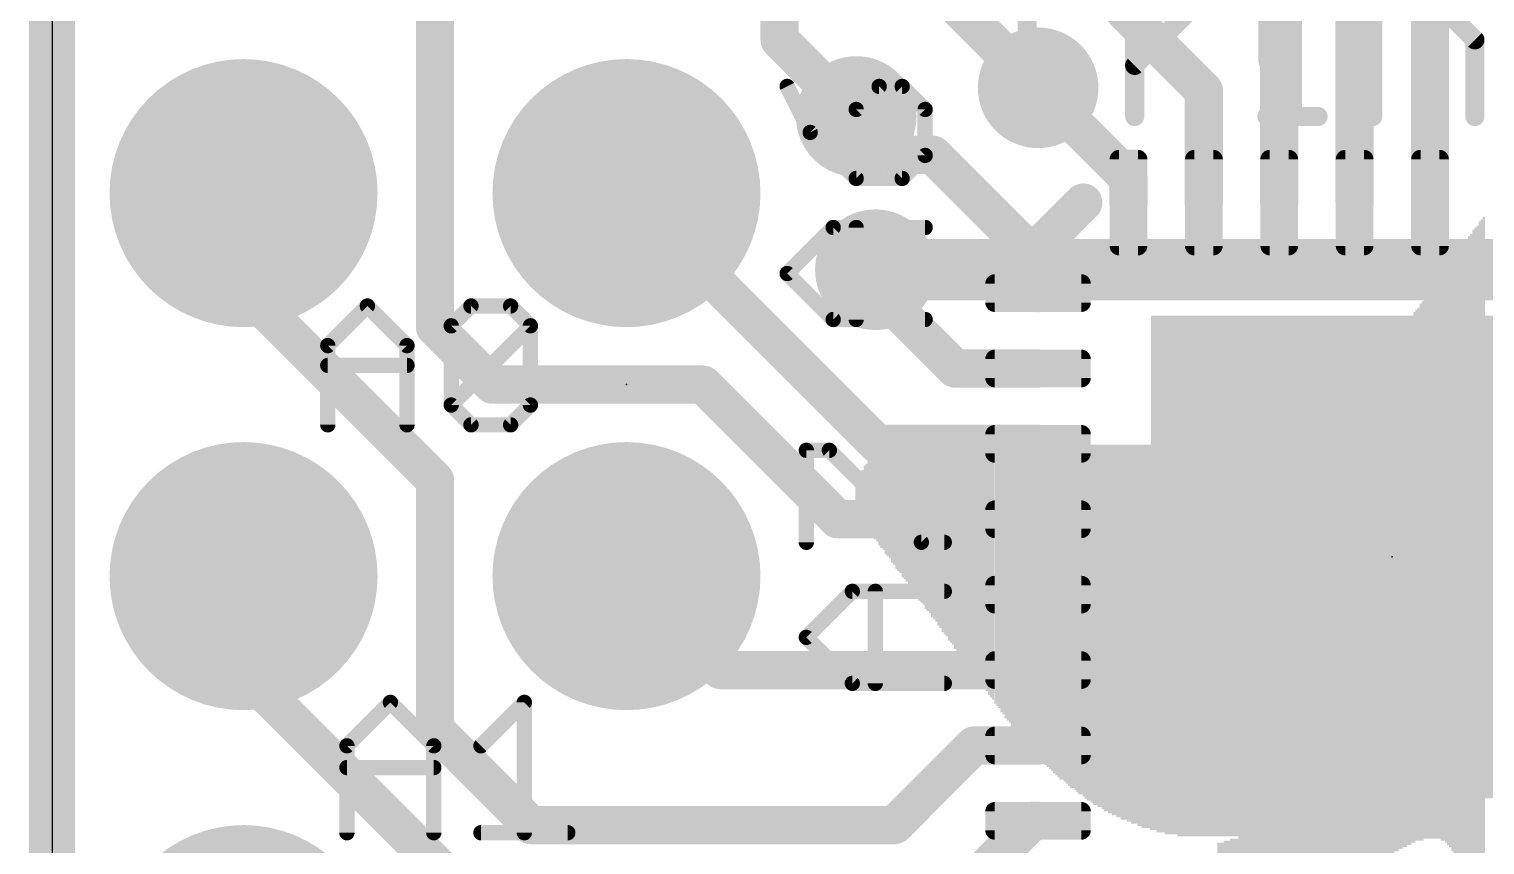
# Model space of a CAD drawing. Extents: x -9 to 9, y -1.3 to 37.
# Drawn here: x -9.04 to 0.61, y 12.19 to 17.6 of the extents above; entities that cross this region are included whole.
import ezdxf

# ---------------------------------------------------------------- set-up
doc = ezdxf.new("R2010")
doc.units = 0
for name, color, linetype in [('1', 12, 'CONTINUOUS'), ('16', 132, 'CONTINUOUS'), ('17', 110, 'CONTINUOUS'), ('18', 110, 'CONTINUOUS'), ('20', 53, 'CONTINUOUS'), ('21', 40, 'CONTINUOUS'), ('22', 6, 'CONTINUOUS'), ('23', 53, 'CONTINUOUS')]:
    doc.layers.add(name, color=color, linetype=linetype)

# ---------------------------------------------------------------- blocks, each defined once
blk = doc.blocks.new('RECT40000X112000R50')
at = {"const_width": 0.0625}
blk.add_lwpolyline([(0.0938, -0.2875), (0.0938, 0.2875, 0.4142), (0.0625, 0.3188), (-0.0625, 0.3188, 0.4142), (-0.0938, 0.2875), (-0.0938, -0.2875, 0.4142), (-0.0625, -0.3188), (0.0625, -0.3188, 0.4142)], format="xyb", close=True, dxfattribs=at)
blk.add_solid([(-0.0781, -0.3031), (0.0781, -0.3031), (-0.0781, 0.3031), (0.0781, 0.3031)])
blk = doc.blocks.new('RECT112000X40000R50')
at = {"const_width": 0.0625}
blk.add_lwpolyline([(0.3188, -0.0625), (0.3188, 0.0625, 0.4142), (0.2875, 0.0938), (-0.2875, 0.0938, 0.4142), (-0.3188, 0.0625), (-0.3188, -0.0625, 0.4142), (-0.2875, -0.0938), (0.2875, -0.0938, 0.4142)], format="xyb", close=True, dxfattribs=at)
blk.add_solid([(-0.3031, -0.0781), (0.3031, -0.0781), (-0.3031, 0.0781), (0.3031, 0.0781)])
blk = doc.blocks.new('RECT')
blk.add_solid([(-0.5, -0.5), (0.5, -0.5), (-0.5, 0.5), (0.5, 0.5)])
blk = doc.blocks.new('ROUNDP')
at = {"const_width": 0.5}
blk.add_lwpolyline([(0, -0.25, 1), (0, 0.25, 1), (0, -0.25)], format="xyb", dxfattribs=at)
blk = doc.blocks.new('ROUNDV')
at = {"const_width": 0.5}
blk.add_lwpolyline([(0, -0.25, 1), (0, 0.25, 1), (0, -0.25)], format="xyb", dxfattribs=at)

msp = doc.modelspace()

# ---------------------------------------------------------------- linework, layer by layer
at = {"layer": '1'}
for points, const_width in [([(-0.25, 16.447), (-0.25, 18.3602)], 0.254), ([(-6.35, 15.621), (-6.35, 18.161)], 0.254), ([(0.25, 18.157), (0.25, 16.447)], 0.254), ([(-1.778, 17.7165), (-1.778, 17.907)], 0.254), ([(-0.762, 17.399), (-0.762, 17.78)], 0.254), ([(-1.25, 17.1885), (-1.778, 17.7165)], 0.254), ([(-0.75, 17.387), (-0.762, 17.399)], 0.254), ([(-0.75, 16.447), (-0.75, 17.387)], 0.254), ([(-2.3495, 17.1735), (-2.3495, 17.2085)], 0.254), ([(-1.75, 16.609), (-2.3495, 17.2085)], 0.254), ([(-1.25, 16.447), (-1.25, 17.1885)], 0.254), ([(-3.302, 16.764), (-3.556, 17.018)], 0.254), ([(-3.048, 16.764), (-3.302, 16.764)], 0.254), ([(-2.35, 16.066), (-3.048, 16.764)], 0.254), ([(-1.75, 16.447), (-1.75, 16.609)], 0.254), ([(-7.62, 15.875), (-7.62, 16.51)], 0.254), ([(-5.08, 16.51), (-3.417, 14.847)], 0.254), ([(-3.429, 15.875), (-3.429, 16.002)], 0.3048), ([(-2.35, 15.847), (-2.35, 16.066)], 0.254), ([(-6.35, 14.605), (-7.62, 15.875)], 0.254), ([(-3.1115, 15.5575), (-3.429, 15.875)], 0.254), ([(-5.969, 15.24), (-6.35, 15.621)], 0.254), ([(-2.901, 15.347), (-3.1115, 15.5575)], 0.254), ([(-2.35, 15.347), (-2.901, 15.347)], 0.254), ([(-4.572, 15.24), (-5.969, 15.24)], 0.254), ([(-3.679, 14.347), (-4.572, 15.24)], 0.254), ([(-3.417, 14.847), (-2.35, 14.847)], 0.254), ([(-6.35, 12.954), (-6.35, 14.605)], 0.254), ([(0.25, 14.347), (0, 14.097)], 0.3048), ([(-2.35, 14.347), (-3.679, 14.347)], 0.254), ([(2.35, 14.347), (0.25, 14.347)], 0.254), ([(-0.25, 13.847), (0, 14.097)], 0.3048), ([(0.75, 13.347), (0, 14.097)], 0.3048), ([(-7.62, 13.335), (-7.62, 13.97)], 0.254), ([(-4.457, 13.347), (-5.08, 13.97)], 0.254), ([(-2.35, 13.847), (-0.25, 13.847)], 0.254), ([(-7.62, 13.335), (-6.096, 11.811)], 0.254), ([(-2.35, 13.347), (-4.457, 13.347)], 0.254), ([(-6.35, 12.954), (-5.715, 12.319)], 0.254), ([(-3.302, 12.319), (-2.774, 12.847)], 0.254), ([(-2.774, 12.847), (-2.35, 12.847)], 0.254), ([(-2.921, 11.811), (-2.385, 12.347)], 0.254), ([(-2.385, 12.347), (-2.35, 12.347)], 0.254), ([(-5.715, 12.319), (-3.302, 12.319)], 0.254)]:
    msp.add_lwpolyline(points, dxfattribs=dict(at, const_width=const_width))
for points, const_width in [([(-1.8415, 17.7165, 1), (-1.7145, 17.7165)], 0.127), ([(-0.7171, 17.4439, 1), (-0.8069, 17.3541)], 0.127), ([(-0.6865, 17.387, 1), (-0.8135, 17.387)], 0.127), ([(-0.7949, 17.3421, 1), (-0.7051, 17.4319)], 0.127), ([(-0.8255, 17.399, 1), (-0.6985, 17.399)], 0.127), ([(-2.286, 17.2085, 1), (-2.413, 17.2085)], 0.127), ([(-2.3046, 17.2534, 1), (-2.3944, 17.1636)], 0.127), ([(-1.1865, 17.1885, 1), (-1.3135, 17.1885)], 0.127), ([(-1.2949, 17.1436, 1), (-1.2051, 17.2334)], 0.127), ([(-2.413, 17.1735, 1), (-2.286, 17.1735)], 0.127), ([(-3.5111, 17.0629, 1), (-3.6009, 16.9731)], 0.127), ([(-3.302, 16.8275, 1), (-3.302, 16.7005)], 0.127), ([(-3.3469, 16.7191, 1), (-3.2571, 16.8089)], 0.127), ([(-3.0031, 16.8089, 1), (-3.0929, 16.7191)], 0.127), ([(-3.048, 16.7005, 1), (-3.048, 16.8275)], 0.127), ([(-1.6865, 16.609, 1), (-1.8135, 16.609)], 0.127), ([(-1.7949, 16.5641, 1), (-1.7051, 16.6539)], 0.127), ([(-7.5565, 16.51, 1), (-7.6835, 16.51)], 0.127), ([(-5.0351, 16.5549, 1), (-5.1249, 16.4651)], 0.127), ([(-1.8135, 16.447, 1), (-1.6865, 16.447)], 0.127), ([(-1.3135, 16.447, 1), (-1.1865, 16.447)], 0.127), ([(-0.8135, 16.447, 1), (-0.6865, 16.447)], 0.127), ([(-0.3135, 16.447, 1), (-0.1865, 16.447)], 0.127), ([(0.1865, 16.447, 1), (0.3135, 16.447)], 0.127), ([(-3.3528, 16.002, 1), (-3.5052, 16.002)], 0.1524), ([(-2.2865, 16.066, 1), (-2.4135, 16.066)], 0.127), ([(-2.3949, 16.0211, 1), (-2.3051, 16.1109)], 0.127), ([(-7.5751, 15.9199, 1), (-7.6649, 15.8301)], 0.127), ([(-7.6835, 15.875, 1), (-7.5565, 15.875)], 0.127), ([(-3.5052, 15.875, 1), (-3.3528, 15.875)], 0.1524), ([(-3.3841, 15.9199, 1), (-3.4739, 15.8301)], 0.127), ([(-2.4135, 15.847, 1), (-2.2865, 15.847)], 0.127), ([(-6.3051, 15.6659, 1), (-6.3949, 15.5761)], 0.127), ([(-6.4135, 15.621, 1), (-6.2865, 15.621)], 0.127), ([(-3.0666, 15.6024, 1), (-3.1564, 15.5126)], 0.127), ([(-3.1564, 15.5126, 1), (-3.0666, 15.6024)], 0.127), ([(-2.901, 15.4105, 1), (-2.901, 15.2835)], 0.127), ([(-2.9459, 15.3021, 1), (-2.8561, 15.3919)], 0.127), ([(-2.35, 15.2835, 1), (-2.35, 15.4105)], 0.127), ([(-5.969, 15.3035, 1), (-5.969, 15.1765)], 0.127), ([(-4.5271, 15.2849, 1), (-4.6169, 15.1951)], 0.127), ([(-4.572, 15.1765, 1), (-4.572, 15.3035)], 0.127), ([(-6.0139, 15.1951, 1), (-5.9241, 15.2849)], 0.127), ([(-3.417, 14.9105, 1), (-3.417, 14.7835)], 0.127), ([(-2.35, 14.7835, 1), (-2.35, 14.9105)], 0.127), ([(-3.4619, 14.8021, 1), (-3.3721, 14.8919)], 0.127), ([(-6.2865, 14.605, 1), (-6.4135, 14.605)], 0.127), ([(-6.3949, 14.5601, 1), (-6.3051, 14.6499)], 0.127), ([(0.3039, 14.2931, 1), (0.1961, 14.4009)], 0.1524), ([(-3.679, 14.4105, 1), (-3.679, 14.2835)], 0.127), ([(-3.7239, 14.3021, 1), (-3.6341, 14.3919)], 0.127), ([(-2.35, 14.2835, 1), (-2.35, 14.4105)], 0.127), ([(0.25, 14.4105, 1), (0.25, 14.2835)], 0.127), ([(0.0539, 14.1509, 1), (-0.0539, 14.0431)], 0.1524), ([(-0.0539, 14.1509, 1), (0.0539, 14.0431)], 0.1524), ([(0.0539, 14.0431, 1), (-0.0539, 14.1509)], 0.1524), ([(-7.5565, 13.97, 1), (-7.6835, 13.97)], 0.127), ([(-5.0351, 14.0149, 1), (-5.1249, 13.9251)], 0.127), ([(-2.35, 13.9105, 1), (-2.35, 13.7835)], 0.127), ([(-0.3039, 13.9009, 1), (-0.1961, 13.7931)], 0.1524), ([(-0.25, 13.7835, 1), (-0.25, 13.9105)], 0.127), ([(-7.5751, 13.3799, 1), (-7.6649, 13.2901)], 0.127), ([(-4.457, 13.4105, 1), (-4.457, 13.2835)], 0.127), ([(-4.5019, 13.3021, 1), (-4.4121, 13.3919)], 0.127), ([(-2.35, 13.2835, 1), (-2.35, 13.4105)], 0.127), ([(-7.6835, 13.335, 1), (-7.5565, 13.335)], 0.127), ([(-6.3051, 12.9989, 1), (-6.3949, 12.9091)], 0.127), ([(-6.4135, 12.954, 1), (-6.2865, 12.954)], 0.127), ([(-2.774, 12.9105, 1), (-2.774, 12.7835)], 0.127), ([(-2.7291, 12.8021, 1), (-2.8189, 12.8919)], 0.127), ([(-2.35, 12.7835, 1), (-2.35, 12.9105)], 0.127), ([(-2.385, 12.4105, 1), (-2.385, 12.2835)], 0.127), ([(-2.3401, 12.3021, 1), (-2.4299, 12.3919)], 0.127), ([(-2.35, 12.2835, 1), (-2.35, 12.4105)], 0.127), ([(-5.715, 12.3825, 1), (-5.715, 12.2555)], 0.127), ([(-5.7599, 12.2741, 1), (-5.6701, 12.3639)], 0.127), ([(-3.3469, 12.3639, 1), (-3.2571, 12.2741)], 0.127), ([(-3.302, 12.2555, 1), (-3.302, 12.3825)], 0.127)]:
    msp.add_lwpolyline(points, format="xyb", dxfattribs=dict(at, const_width=const_width))
at = {"layer": '16'}
for points, const_width in [([(-8.89, 36.83), (-8.89, 0)], 0.3048), ([(-4.064, 17.526), (-4.064, 20.359)], 0.254), ([(-2.3495, 17.2085), (-3.556, 18.415)], 0.254), ([(-3.556, 17.018), (-4.064, 17.526)], 0.254), ([(-3.429, 16.002), (1.397, 16.002)], 0.4064)]:
    msp.add_lwpolyline(points, dxfattribs=dict(at, const_width=const_width))
for points, const_width in [([(-4.0191, 17.5709, 1), (-4.1089, 17.4811)], 0.127), ([(-4.1275, 17.526, 1), (-4.0005, 17.526)], 0.127), ([(-2.3944, 17.1636, 1), (-2.3046, 17.2534)], 0.127), ([(-3.6009, 16.9731, 1), (-3.5111, 17.0629)], 0.127), ([(-3.429, 16.1036, 1), (-3.429, 15.9004)], 0.2032)]:
    msp.add_lwpolyline(points, format="xyb", dxfattribs=dict(at, const_width=const_width))
at = {"layer": '20'}
msp.add_line((-8.89, 34.163), (-8.89, 0), dxfattribs=at)
at = {"layer": '21'}
for points, const_width in [([(-2.4223, 17.018), (-2.4223, 18.0349)], 0.127), ([(-1.7088, 17.018), (-1.7088, 17.6959)], 0.127), ([(-1.7088, 17.357), (-1.3699, 17.6959)], 0.127), ([(-0.6623, 17.6959), (-0.6623, 17.018)], 0.127), ([(-0.1301, 17.018), (-0.1301, 17.6959)], 0.127), ([(0.3783, 17.6959), (0.5478, 17.5264)], 0.127), ([(0.5478, 17.5264), (0.5478, 17.018)], 0.127), ([(-4.014, 17.2174), (-3.8615, 16.9124)], 0.1016), ([(-3.4039, 17.2174), (-3.5564, 17.0649)], 0.1016), ([(-3.2513, 17.2174), (-3.4039, 17.2174)], 0.1016), ([(-3.0988, 17.0649), (-3.2513, 17.2174)], 0.1016), ([(-3.5564, 17.0649), (-3.5564, 16.6073)], 0.1016), ([(-3.0988, 16.7598), (-3.0988, 17.0649)], 0.1016), ([(-0.8318, 17.018), (-0.4928, 17.018)], 0.127), ([(-3.8615, 16.9124), (-3.5564, 16.6073)], 0.1016), ([(-3.2513, 16.6073), (-3.0988, 16.7598)], 0.1016), ([(-3.5564, 16.6073), (-3.2513, 16.6073)], 0.1016), ([(-2.35, 16.147), (-2.05, 16.447)], 0.254), ([(-4.014, 15.9769), (-3.7089, 16.2819)], 0.1016), ([(-3.7089, 16.2819), (-3.0988, 16.2819)], 0.1016), ([(-3.5564, 15.6718), (-3.5564, 16.2819)], 0.1016), ([(-3.7089, 15.6718), (-4.014, 15.9769)], 0.1016), ([(-7.0612, 15.4987), (-6.7985, 15.7614)], 0.1016), ([(-6.7985, 15.7614), (-6.5358, 15.4987)], 0.1016), ([(-6.2426, 15.63), (-6.1113, 15.7614)], 0.1016), ([(-6.1113, 15.7614), (-5.8486, 15.7614)], 0.1016), ([(-5.8486, 15.7614), (-5.7172, 15.63)], 0.1016), ([(-6.2426, 15.1046), (-6.2426, 15.63)], 0.1016), ([(-6.2426, 15.1046), (-5.7172, 15.63)], 0.1016), ([(-5.7172, 15.63), (-5.7172, 15.1046)], 0.1016), ([(-3.0988, 15.6718), (-3.7089, 15.6718)], 0.1016), ([(-7.0612, 14.9733), (-7.0612, 15.4987)], 0.1016), ([(-6.5358, 15.4987), (-6.5358, 14.9733)], 0.1016), ([(-7.0612, 15.3673), (-6.5358, 15.3673)], 0.1016), ([(-6.1113, 14.9733), (-6.2426, 15.1046)], 0.1016), ([(-5.7172, 15.1046), (-5.8486, 14.9733)], 0.1016), ([(-5.8486, 14.9733), (-6.1113, 14.9733)], 0.1016), ([(-3.887, 14.1943), (-3.887, 14.8044)], 0.1016), ([(-3.887, 14.8044), (-3.7345, 14.8044)], 0.1016), ([(-3.7345, 14.8044), (-3.1243, 14.1943)], 0.1016), ([(-3.1243, 14.1943), (-2.9718, 14.1943)], 0.1016), ([(-3.887, 13.5639), (-3.5819, 13.8689)], 0.1016), ([(-3.5819, 13.8689), (-2.9718, 13.8689)], 0.1016), ([(-3.4294, 13.2588), (-3.4294, 13.8689)], 0.1016), ([(-3.5819, 13.2588), (-3.887, 13.5639)], 0.1016), ([(-2.9718, 13.2588), (-3.5819, 13.2588)], 0.1016), ([(-6.9342, 12.8444), (-6.6461, 13.1325)], 0.1016), ([(-6.6461, 13.1325), (-6.358, 12.8444)], 0.1016), ([(-6.0455, 12.8444), (-5.7573, 13.1325)], 0.1016), ([(-5.7573, 13.1325), (-5.7573, 12.2682)], 0.1016), ([(-6.9342, 12.2682), (-6.9342, 12.8444)], 0.1016), ([(-6.358, 12.8444), (-6.358, 12.2682)], 0.1016), ([(-6.9342, 12.7004), (-6.358, 12.7004)], 0.1016), ([(-6.0455, 12.2682), (-5.4692, 12.2682)], 0.1016)]:
    msp.add_lwpolyline(points, dxfattribs=dict(at, const_width=const_width))
for points, const_width in [([(0.5795, 17.5264, 1), (0.516, 17.5264)], 0.0635), ([(0.5253, 17.504, 1), (0.5702, 17.5489)], 0.0635), ([(-1.7313, 17.3794, 1), (-1.6864, 17.3345)], 0.0635), ([(-3.9913, 17.2288, 1), (-4.0367, 17.2061)], 0.0508), ([(-3.4039, 17.2428, 1), (-3.4039, 17.192)], 0.0508), ([(-3.3859, 17.1995, 1), (-3.4218, 17.2354)], 0.0508), ([(-3.2334, 17.2354, 1), (-3.2693, 17.1995)], 0.0508), ([(-3.2513, 17.192, 1), (-3.2513, 17.2428)], 0.0508), ([(-3.5744, 17.0829, 1), (-3.5384, 17.0469)], 0.0508), ([(-3.531, 17.0649, 1), (-3.5818, 17.0649)], 0.0508), ([(-3.0734, 17.0649, 1), (-3.1242, 17.0649)], 0.0508), ([(-3.1168, 17.0469, 1), (-3.0808, 17.0829)], 0.0508), ([(-2.4541, 17.018, 1), (-2.3906, 17.018)], 0.0635), ([(-1.7406, 17.018, 1), (-1.6771, 17.018)], 0.0635), ([(-0.8318, 17.0497, 1), (-0.8318, 16.9863)], 0.0635), ([(-0.6941, 17.018, 1), (-0.6306, 17.018)], 0.0635), ([(-0.4928, 16.9863, 1), (-0.4928, 17.0497)], 0.0635), ([(-0.1619, 17.018, 1), (-0.0984, 17.018)], 0.0635), ([(0.516, 17.018, 1), (0.5795, 17.018)], 0.0635), ([(-3.8435, 16.9303, 1), (-3.8794, 16.8944)], 0.0508), ([(-3.8842, 16.901, 1), (-3.8387, 16.9237)], 0.0508), ([(-3.0808, 16.7419, 1), (-3.1168, 16.7778)], 0.0508), ([(-3.1242, 16.7598, 1), (-3.0734, 16.7598)], 0.0508), ([(-3.5564, 16.6327, 1), (-3.5564, 16.5819)], 0.0508), ([(-3.5818, 16.6073, 1), (-3.531, 16.6073)], 0.0508), ([(-3.5744, 16.5894, 1), (-3.5384, 16.6253)], 0.0508), ([(-3.2693, 16.6253, 1), (-3.2334, 16.5894)], 0.0508), ([(-3.2513, 16.5819, 1), (-3.2513, 16.6327)], 0.0508), ([(-2.0051, 16.4021, 1), (-2.0949, 16.4919)], 0.127), ([(-3.7089, 16.3073, 1), (-3.7089, 16.2565)], 0.0508), ([(-3.691, 16.264, 1), (-3.7269, 16.2999)], 0.0508), ([(-3.531, 16.2819, 1), (-3.5818, 16.2819)], 0.0508), ([(-3.0988, 16.2565, 1), (-3.0988, 16.3073)], 0.0508), ([(-2.3949, 16.1919, 1), (-2.3051, 16.1021)], 0.127), ([(-3.996, 15.9948, 1), (-4.0319, 15.9589)], 0.0508), ([(-4.0319, 15.9948, 1), (-3.996, 15.9589)], 0.0508), ([(-6.7805, 15.7793, 1), (-6.8165, 15.7434)], 0.0508), ([(-6.7805, 15.7434, 1), (-6.8165, 15.7793)], 0.0508), ([(-6.1113, 15.7868, 1), (-6.1113, 15.736)], 0.0508), ([(-6.0933, 15.7434, 1), (-6.1292, 15.7793)], 0.0508), ([(-5.8306, 15.7793, 1), (-5.8665, 15.7434)], 0.0508), ([(-5.8486, 15.736, 1), (-5.8486, 15.7868)], 0.0508), ([(-6.2172, 15.63, 1), (-6.268, 15.63)], 0.0508), ([(-6.2606, 15.648, 1), (-6.2247, 15.6121)], 0.0508), ([(-5.6918, 15.63, 1), (-5.7426, 15.63)], 0.0508), ([(-5.6993, 15.6121, 1), (-5.7352, 15.648)], 0.0508), ([(-5.7352, 15.6121, 1), (-5.6993, 15.648)], 0.0508), ([(-3.7089, 15.6972, 1), (-3.7089, 15.6464)], 0.0508), ([(-3.7269, 15.6538, 1), (-3.691, 15.6898)], 0.0508), ([(-3.5818, 15.6718, 1), (-3.531, 15.6718)], 0.0508), ([(-3.0988, 15.6464, 1), (-3.0988, 15.6972)], 0.0508), ([(-7.0358, 15.4987, 1), (-7.0866, 15.4987)], 0.0508), ([(-6.5104, 15.4987, 1), (-6.5612, 15.4987)], 0.0508), ([(-7.0792, 15.5166, 1), (-7.0432, 15.4807)], 0.0508), ([(-6.5538, 15.4807, 1), (-6.5179, 15.5166)], 0.0508), ([(-7.0612, 15.3927, 1), (-7.0612, 15.3419)], 0.0508), ([(-6.5358, 15.3419, 1), (-6.5358, 15.3927)], 0.0508), ([(-6.2247, 15.1226, 1), (-6.2606, 15.0867)], 0.0508), ([(-6.2606, 15.1226, 1), (-6.2247, 15.0867)], 0.0508), ([(-6.268, 15.1046, 1), (-6.2172, 15.1046)], 0.0508), ([(-5.7426, 15.1046, 1), (-5.6918, 15.1046)], 0.0508), ([(-5.6993, 15.0867, 1), (-5.7352, 15.1226)], 0.0508), ([(-7.0866, 14.9733, 1), (-7.0358, 14.9733)], 0.0508), ([(-6.5612, 14.9733, 1), (-6.5104, 14.9733)], 0.0508), ([(-6.1113, 14.9987, 1), (-6.1113, 14.9479)], 0.0508), ([(-6.1292, 14.9553, 1), (-6.0933, 14.9913)], 0.0508), ([(-5.8665, 14.9913, 1), (-5.8306, 14.9553)], 0.0508), ([(-5.8486, 14.9479, 1), (-5.8486, 14.9987)], 0.0508), ([(-3.8616, 14.8044, 1), (-3.9124, 14.8044)], 0.0508), ([(-3.887, 14.8298, 1), (-3.887, 14.779)], 0.0508), ([(-3.7165, 14.8224, 1), (-3.7524, 14.7865)], 0.0508), ([(-3.7345, 14.779, 1), (-3.7345, 14.8298)], 0.0508), ([(-3.9124, 14.1943, 1), (-3.8616, 14.1943)], 0.0508), ([(-3.1243, 14.2197, 1), (-3.1243, 14.1689)], 0.0508), ([(-3.1423, 14.1764, 1), (-3.1064, 14.2123)], 0.0508), ([(-2.9718, 14.1689, 1), (-2.9718, 14.2197)], 0.0508), ([(-3.5819, 13.8943, 1), (-3.5819, 13.8435)], 0.0508), ([(-3.564, 13.851, 1), (-3.5999, 13.8869)], 0.0508), ([(-3.404, 13.8689, 1), (-3.4548, 13.8689)], 0.0508), ([(-2.9718, 13.8435, 1), (-2.9718, 13.8943)], 0.0508), ([(-3.869, 13.5818, 1), (-3.9049, 13.5459)], 0.0508), ([(-3.9049, 13.5818, 1), (-3.869, 13.5459)], 0.0508), ([(-3.5819, 13.2842, 1), (-3.5819, 13.2334)], 0.0508), ([(-3.5999, 13.2408, 1), (-3.564, 13.2768)], 0.0508), ([(-3.4548, 13.2588, 1), (-3.404, 13.2588)], 0.0508), ([(-2.9718, 13.2334, 1), (-2.9718, 13.2842)], 0.0508), ([(-6.6281, 13.1505, 1), (-6.664, 13.1146)], 0.0508), ([(-6.6281, 13.1146, 1), (-6.664, 13.1505)], 0.0508), ([(-5.7319, 13.1325, 1), (-5.7827, 13.1325)], 0.0508), ([(-5.7394, 13.1146, 1), (-5.7753, 13.1505)], 0.0508), ([(-6.9088, 12.8444, 1), (-6.9596, 12.8444)], 0.0508), ([(-6.9522, 12.8624, 1), (-6.9162, 12.8265)], 0.0508), ([(-6.3326, 12.8444, 1), (-6.3834, 12.8444)], 0.0508), ([(-6.3759, 12.8265, 1), (-6.34, 12.8624)], 0.0508), ([(-6.0634, 12.8624, 1), (-6.0275, 12.8265)], 0.0508), ([(-6.9342, 12.7258, 1), (-6.9342, 12.675)], 0.0508), ([(-6.358, 12.675, 1), (-6.358, 12.7258)], 0.0508), ([(-6.9596, 12.2682, 1), (-6.9088, 12.2682)], 0.0508), ([(-6.3834, 12.2682, 1), (-6.3326, 12.2682)], 0.0508), ([(-6.0455, 12.2936, 1), (-6.0455, 12.2428)], 0.0508), ([(-5.7827, 12.2682, 1), (-5.7319, 12.2682)], 0.0508), ([(-5.4692, 12.2428, 1), (-5.4692, 12.2936)], 0.0508)]:
    msp.add_lwpolyline(points, format="xyb", dxfattribs=dict(at, const_width=const_width))
at = {"layer": '23'}
for p in [(-5.08, 15.24), (0, 14.097)]:
    msp.add_point(p, dxfattribs=at)

# ---------------------------------------------------------------- block references
at = {"layer": '1', "rotation": 180}
for name, p in [('RECT40000X112000R50', (-1.75, 16.447)), ('RECT40000X112000R50', (-1.25, 16.447)), ('RECT40000X112000R50', (-0.75, 16.447)), ('RECT40000X112000R50', (-0.25, 16.447)), ('RECT40000X112000R50', (0.25, 16.447)), ('RECT112000X40000R50', (-2.35, 15.847)), ('RECT112000X40000R50', (-2.35, 15.347)), ('RECT112000X40000R50', (-2.35, 14.847)), ('RECT112000X40000R50', (-2.35, 14.347)), ('RECT112000X40000R50', (-2.35, 13.847)), ('RECT112000X40000R50', (-2.35, 13.347)), ('RECT112000X40000R50', (-2.35, 12.847)), ('RECT112000X40000R50', (-2.35, 12.347))]:
    msp.add_blockref(name, p, dxfattribs=at)
at = {"layer": '1', "xscale": 3.2, "yscale": 3.2, "rotation": 180}
msp.add_blockref('RECT', (0, 14.097), dxfattribs=at)
at = {"layer": '17', "xscale": 1.778, "yscale": 1.778}
for p in [(-7.62, 16.51), (-7.62, 16.51), (-5.08, 16.51), (-5.08, 16.51), (-7.62, 13.97), (-7.62, 13.97), (-5.08, 13.97), (-5.08, 13.97), (-7.62, 11.43), (-7.62, 11.43)]:
    msp.add_blockref('ROUNDP', p, dxfattribs=at)
at = {"layer": '18', "xscale": 0.8001, "yscale": 0.8001}
for p in [(-2.3495, 17.2085), (-2.3495, 17.2085), (-3.556, 17.018), (-3.556, 17.018), (-3.429, 16.002), (-3.429, 16.002), (0, 14.097), (0, 14.097)]:
    msp.add_blockref('ROUNDV', p, dxfattribs=at)
at = {"layer": '22', "rotation": 90}
for p, xscale, yscale in [((0.5791, 13.1306), 6.3843, 0.014), ((0.5931, 14.9257), 2.8219, 0.014), ((0.607, 14.9886), 2.7241, 0.0139), ((0.5093, 13.1515), 6.1468, 0.014), ((0.5232, 13.1445), 6.1888, 0.0139), ((0.5372, 13.1445), 6.2446, 0.014), ((0.5512, 13.1376), 6.2865, 0.014), ((0.5652, 13.1305), 6.3284, 0.0139), ((0.4394, 13.2144), 5.8255, 0.014), ((0.4534, 13.1934), 5.8954, 0.014), ((0.4674, 13.1864), 5.9652, 0.0139), ((0.4813, 13.1725), 6.0211, 0.014), ((0.4953, 13.1585), 6.0769, 0.014), ((0.3836, 14.1085), 3.8697, 0.0139), ((0.3975, 14.1084), 3.9256, 0.014), ((0.4115, 13.4519), 5.2667, 0.014), ((0.4254, 13.2354), 5.7277, 0.0139), ((0.3137, 14.0875), 3.716, 0.014), ((0.3276, 14.0945), 3.7579, 0.0139), ((0.3416, 14.1014), 3.7719, 0.014), ((0.3556, 14.1014), 3.7999, 0.014), ((0.3696, 14.1085), 3.8417, 0.014), ((0.2439, 14.3739), 2.9477, 0.0139), ((0.2578, 14.3809), 2.9895, 0.014), ((0.2718, 14.3739), 3.0315, 0.014), ((0.2858, 14.3739), 3.0873, 0.0139), ((0.2997, 14.0805), 3.702, 0.014), ((0.174, 14.3669), 2.7661, 0.014), ((0.188, 14.3739), 2.8079, 0.0139), ((0.2019, 14.3739), 2.8359, 0.014), ((0.2159, 14.3809), 2.8779, 0.014), ((0.2299, 14.3809), 2.9057, 0.014), ((0.1042, 14.3599), 2.6124, 0.0139), ((0.1181, 14.3599), 2.6404, 0.014), ((0.1321, 14.3599), 2.6682, 0.014), ((0.1461, 14.3669), 2.7102, 0.0139), ((0.16, 14.3669), 2.7381, 0.014), ((0.0343, 14.332), 2.4447, 0.014), ((0.0483, 14.332), 2.4727, 0.0139), ((0.0622, 14.3389), 2.5146, 0.014), ((0.0762, 14.3529), 2.5426, 0.014), ((0.0902, 14.3529), 2.5704, 0.014), ((-0.0076, 14.304), 2.333, 0.014), ((0.0064, 14.311), 2.3749, 0.0139), ((0.0203, 14.325), 2.4029, 0.014), ((-0.0635, 14.2621), 2.1932, 0.014), ((-0.0495, 14.2761), 2.2212, 0.014), ((-0.0355, 14.2901), 2.2771, 0.0139), ((-0.0216, 14.2971), 2.2911, 0.014), ((-0.1054, 14.6743), 1.1735, 0.014), ((-0.0915, 14.6743), 1.2573, 0.0139), ((-0.0775, 14.2551), 2.1514, 0.014), ((-0.1333, 14.6742), 1.0338, 0.0139), ((-0.1194, 14.6812), 1.1036, 0.014), ((-0.1753, 14.6743), 0.7823, 0.0139), ((-0.1613, 14.6742), 0.8662, 0.014), ((-0.1473, 14.6742), 0.95, 0.014), ((-0.1892, 14.6742), 0.6706, 0.014), ((-0.2032, 14.6672), 0.5448, 0.014), ((-3.4163, 14.4926), 0.5868, 0.014), ((-3.4023, 14.4856), 0.6286, 0.014), ((-3.3883, 14.4786), 0.6426, 0.0139), ((-3.3744, 14.4787), 0.6705, 0.014), ((-3.3604, 14.4647), 0.6985, 0.014), ((-3.3465, 14.4577), 0.7125, 0.0139), ((-3.3325, 14.4577), 0.7404, 0.014), ((-3.3185, 14.4437), 0.7684, 0.014), ((-3.3046, 14.4367), 0.7823, 0.0139), ((-3.2906, 14.4228), 0.8103, 0.014), ((-3.2766, 14.4158), 0.8242, 0.014), ((-3.2626, 14.4158), 0.8522, 0.014), ((-3.2487, 14.4018), 0.8802, 0.0139), ((-3.2347, 14.3948), 0.8941, 0.014), ((-3.2207, 14.3879), 0.9081, 0.014), ((-3.2067, 14.3739), 0.936, 0.0139), ((-3.1928, 14.3669), 0.95, 0.014), ((-3.1788, 14.3599), 0.964, 0.014), ((-3.1648, 14.346), 0.9919, 0.0139), ((-3.1509, 14.339), 1.0059, 0.014), ((-3.1369, 14.325), 1.0338, 0.014), ((-3.1229, 14.318), 1.0478, 0.014), ((-3.109, 14.311), 1.0618, 0.0139), ((-3.095, 14.2971), 1.0897, 0.014), ((-3.081, 14.2901), 1.1037, 0.014), ((-3.0671, 14.2831), 1.1176, 0.0139), ((-3.0531, 14.2691), 1.1456, 0.014), ((-3.0391, 14.2621), 1.1596, 0.014), ((-3.0252, 14.2552), 1.1735, 0.0139), ((-3.0112, 14.2412), 1.2015, 0.014), ((-2.9972, 14.2342), 1.2154, 0.014), ((-2.9832, 14.2202), 1.2434, 0.014), ((-2.9693, 14.2133), 1.2573, 0.0139), ((-2.9553, 14.2063), 1.2713, 0.014), ((-2.9413, 14.1923), 1.2993, 0.014), ((-2.9274, 14.1853), 1.3132, 0.0139), ((-2.9134, 14.1783), 1.3272, 0.014), ((-2.8994, 14.1644), 1.3551, 0.014), ((-2.8855, 14.1574), 1.3691, 0.0139), ((-2.8715, 14.1504), 1.3831, 0.014), ((-2.8575, 14.1364), 1.411, 0.014), ((-2.8435, 14.1294), 1.425, 0.014), ((-2.8296, 14.1155), 1.4529, 0.0139), ((-2.8156, 14.1085), 1.4669, 0.014), ((-2.8016, 14.1014), 1.4809, 0.014), ((-2.7877, 14.0875), 1.5088, 0.0139), ((-2.7737, 14.0805), 1.5228, 0.014), ((-2.7597, 14.0736), 1.5367, 0.014), ((-2.7458, 14.0596), 1.5647, 0.0139), ((-2.7318, 14.0526), 1.5787, 0.014), ((-2.7178, 14.0386), 1.6066, 0.014), ((-2.7038, 14.0316), 1.6206, 0.014), ((-2.6899, 14.0247), 1.6345, 0.0139), ((-2.6759, 14.0107), 1.6625, 0.014), ((-2.6619, 14.0037), 1.6764, 0.014), ((-2.648, 13.9967), 1.6904, 0.0139), ((-2.634, 13.9827), 1.7184, 0.014), ((-2.62, 13.9758), 1.7323, 0.014), ((-2.6061, 13.9688), 1.7463, 0.0139), ((-2.5921, 13.9548), 1.7742, 0.014), ((-2.5781, 13.9478), 1.7882, 0.014), ((-2.5641, 13.9339), 1.8161, 0.014), ((-2.5501, 13.9268), 1.8301, 0.0139), ((-2.5362, 13.9199), 1.8441, 0.014), ((-2.5222, 13.9059), 1.872, 0.014), ((-2.5083, 13.8989), 1.886, 0.0139), ((-2.4943, 13.8919), 1.9, 0.014), ((-2.4803, 13.878), 1.9279, 0.014), ((-2.4664, 13.871), 1.9419, 0.0139), ((-2.4524, 13.864), 1.9558, 0.014), ((-2.4384, 13.857), 1.9698, 0.014), ((-2.4244, 13.843), 1.9978, 0.014), ((-2.4104, 13.8361), 2.0117, 0.0139), ((-2.3965, 13.8291), 2.0257, 0.014), ((-2.3825, 13.8221), 2.0397, 0.014), ((-2.3685, 13.8151), 2.0536, 0.0139), ((-2.3546, 13.8081), 2.0676, 0.014), ((-2.3406, 13.8011), 2.0816, 0.014), ((-2.3267, 13.7942), 2.0955, 0.0139), ((-2.3127, 13.7872), 2.1095, 0.014), ((-2.2987, 13.7802), 2.1235, 0.014), ((-2.2847, 13.7732), 2.1375, 0.014), ((-2.2708, 13.7662), 2.1514, 0.0139), ((-2.2568, 13.7592), 2.1654, 0.014), ((-2.2428, 13.7522), 2.1794, 0.014), ((-2.2288, 13.7453), 2.1933, 0.0139), ((-2.2149, 13.7383), 2.2073, 0.014), ((-2.2009, 13.7313), 2.2213, 0.014), ((-2.1869, 13.7313), 2.2213, 0.0139), ((-2.173, 13.7243), 2.2352, 0.014), ((-2.159, 13.7173), 2.2492, 0.014), ((-2.145, 13.7103), 2.2632, 0.014), ((-2.1311, 13.7033), 2.2772, 0.0139), ((-2.1171, 13.7033), 2.2772, 0.014), ((-2.1031, 13.6964), 2.2911, 0.014), ((-2.0892, 13.6894), 2.3051, 0.0139), ((-2.0752, 13.6824), 2.3191, 0.014), ((-2.0612, 13.6824), 2.3191, 0.014), ((-2.0473, 13.6754), 2.333, 0.0139), ((-2.0333, 13.6684), 2.347, 0.014), ((-2.0193, 13.6614), 2.361, 0.014), ((-2.0053, 13.6614), 2.361, 0.014), ((-1.9914, 13.6545), 2.3749, 0.0139), ((-1.9774, 13.6475), 2.3889, 0.014), ((-1.9634, 13.6475), 2.3889, 0.014), ((-1.9495, 13.6405), 2.4029, 0.0139), ((-1.9355, 13.6405), 2.4029, 0.014), ((-1.9215, 13.6334), 2.4169, 0.014), ((-1.9076, 13.6265), 2.4308, 0.0139), ((-1.8936, 13.6265), 2.4308, 0.014), ((-1.8796, 13.6195), 2.4448, 0.014), ((-1.8656, 13.6195), 2.4448, 0.014), ((-1.8517, 13.6125), 2.4588, 0.0139), ((-1.8377, 13.6125), 2.4588, 0.014), ((-1.8237, 13.6056), 2.4727, 0.014), ((-1.8098, 13.6056), 2.4727, 0.0139), ((-1.7958, 13.5986), 2.4867, 0.014), ((-1.7818, 13.5986), 2.4867, 0.014), ((-1.7679, 13.5986), 2.4867, 0.0139), ((-1.7539, 13.5915), 2.5007, 0.014), ((-1.7399, 13.5915), 2.5007, 0.014), ((-1.7259, 13.5846), 2.5146, 0.014), ((-1.712, 13.5846), 2.5146, 0.0139), ((-1.698, 13.5846), 2.5146, 0.014), ((-1.684, 13.5776), 2.5286, 0.014), ((-1.6701, 13.5776), 2.5286, 0.0139), ((-1.6561, 13.5706), 2.5426, 0.014), ((-1.6421, 13.5706), 2.5426, 0.014), ((-1.6281, 13.5706), 2.5426, 0.0139), ((-1.6142, 13.5706), 2.5426, 0.014), ((-1.6002, 13.5636), 2.5566, 0.014), ((-1.5862, 13.5636), 2.5566, 0.014), ((-1.5723, 13.5636), 2.5566, 0.0139), ((-1.5583, 13.5567), 2.5705, 0.014), ((-1.5443, 13.5567), 2.5705, 0.014), ((-1.5304, 13.5567), 2.5705, 0.0139), ((-1.5164, 13.5567), 2.5705, 0.014), ((-1.5024, 13.5497), 2.5845, 0.014), ((-1.4885, 13.5427), 2.5705, 0.0139), ((-1.4745, 13.5427), 2.5705, 0.014), ((-1.4605, 13.5427), 2.5705, 0.014), ((-1.4465, 13.5427), 2.5705, 0.014), ((-1.4325, 13.5427), 2.5705, 0.0139), ((-1.4186, 13.5357), 2.5845, 0.014), ((-1.4046, 13.5357), 2.5845, 0.014), ((-1.3907, 13.5357), 2.5845, 0.0139), ((-1.3767, 13.5357), 2.5845, 0.014), ((-1.3627, 13.5357), 2.5845, 0.014), ((-1.3488, 13.5357), 2.5845, 0.0139), ((-1.3348, 13.5357), 2.5845, 0.014), ((-1.3208, 13.5287), 2.5705, 0.014), ((-1.3068, 13.5287), 2.5705, 0.014), ((-1.2929, 13.5287), 2.5705, 0.0139), ((-1.2789, 13.5287), 2.5705, 0.014), ((-1.2649, 13.5287), 2.5705, 0.014), ((-1.251, 13.5287), 2.5705, 0.0139), ((-1.237, 13.5287), 2.5705, 0.014), ((-1.223, 13.5217), 2.5565, 0.014), ((-1.209, 13.5217), 2.5565, 0.0139), ((-1.1951, 13.5217), 2.5565, 0.014), ((-1.1811, 13.5217), 2.5565, 0.014), ((-1.1671, 13.5217), 2.5565, 0.014), ((-1.1532, 13.5147), 2.5426, 0.0139), ((-1.1392, 13.5147), 2.5426, 0.014), ((-1.1252, 13.5147), 2.5426, 0.014), ((-1.1113, 13.5147), 2.5426, 0.0139), ((-0.2172, 14.6673), 0.4051, 0.014), ((-3.5001, 14.5136), 0.3772, 0.014), ((-3.4862, 14.5066), 0.4191, 0.0139), ((-3.4722, 14.5066), 0.475, 0.014), ((-3.4582, 14.5066), 0.5029, 0.014), ((-3.4443, 14.5066), 0.5309, 0.0139), ((-3.4303, 14.4926), 0.5588, 0.014), ((-1.0973, 13.5077), 2.5286, 0.014), ((-1.0833, 13.5077), 2.5286, 0.014), ((-1.0694, 13.5077), 2.5286, 0.0139), ((-1.0554, 13.5077), 2.5286, 0.014), ((-1.0414, 13.5007), 2.5146, 0.014), ((-1.0274, 13.5007), 2.5146, 0.014), ((-1.0134, 12.1387), 5.2387, 0.0139), ((-0.9995, 12.1387), 5.2387, 0.014), ((-0.9855, 12.1317), 5.2248, 0.014), ((-0.9716, 12.1387), 5.2108, 0.0139), ((-0.9576, 12.1387), 5.2108, 0.014), ((-0.9436, 12.1317), 5.1968, 0.014), ((-0.9297, 12.1387), 5.1829, 0.0139), ((-0.9157, 12.1387), 5.1829, 0.014), ((-0.9017, 12.1317), 5.1689, 0.014), ((-0.8877, 12.1387), 5.1549, 0.014), ((-0.8738, 12.1387), 5.1549, 0.0139), ((-0.8598, 12.1317), 5.141, 0.014), ((-0.8458, 12.1387), 5.127, 0.014), ((-0.8319, 13.9827), 1.411, 0.0139), ((-0.8179, 13.9967), 1.383, 0.014), ((-0.8039, 14.0037), 1.3691, 0.014), ((-0.2312, 14.6603), 0.1397, 0.0139), ((-3.542, 14.5136), 0.2095, 0.014), ((-3.5281, 14.5066), 0.2794, 0.0139), ((-3.5141, 14.5066), 0.3353, 0.014), ((-0.79, 14.0037), 1.3411, 0.0139), ((-0.776, 14.0037), 1.3411, 0.014), ((-0.762, 14.0037), 1.3131, 0.014), ((-0.748, 14.0037), 1.3131, 0.014), ((-0.734, 13.9967), 1.2992, 0.0139), ((-0.7201, 14.0037), 1.2853, 0.014), ((-0.7061, 13.9967), 1.2713, 0.014), ((-0.6922, 13.9967), 1.2713, 0.0139), ((-0.6782, 13.9897), 1.2573, 0.014), ((-0.6642, 13.9897), 1.2573, 0.014), ((-0.6502, 13.9827), 1.2434, 0.0139), ((-0.6363, 13.9827), 1.2434, 0.014), ((-0.6223, 13.9757), 1.2294, 0.014), ((-0.6083, 13.9757), 1.2294, 0.014), ((-3.556, 14.5136), 0.1257, 0.014), ((-0.5944, 13.9687), 1.2154, 0.0139), ((-0.5804, 13.9618), 1.2015, 0.014), ((-0.5664, 13.9618), 1.2015, 0.014), ((-0.5524, 13.9548), 1.1875, 0.0139), ((-0.5385, 13.9408), 1.1874, 0.014), ((-0.5245, 13.9408), 1.1874, 0.014), ((-0.5106, 13.9338), 1.1734, 0.0139), ((-0.4966, 13.9268), 1.1595, 0.014), ((-0.4826, 13.9199), 1.1455, 0.014), ((-0.4686, 13.9199), 1.1455, 0.014), ((-0.4546, 13.9059), 1.1455, 0.0139), ((-0.4407, 13.8989), 1.1316, 0.014), ((-0.4267, 13.8919), 1.1176, 0.014), ((-0.4128, 13.8849), 1.1036, 0.0139), ((-0.3988, 13.871), 1.1037, 0.014), ((-0.3848, 13.864), 1.0897, 0.014), ((-0.3709, 13.857), 1.0757, 0.0139), ((-0.3569, 13.843), 1.0756, 0.014), ((-0.3429, 13.8361), 1.0617, 0.014), ((-0.3289, 13.8291), 1.0477, 0.014), ((-0.315, 13.8151), 1.0477, 0.0139), ((-0.301, 13.8081), 1.0338, 0.014), ((-0.287, 13.7941), 1.0338, 0.014), ((-0.2731, 13.7871), 1.0198, 0.0139), ((-0.2591, 13.7732), 0.9919, 0.014), ((-0.2451, 13.7591), 0.9919, 0.014), ((-0.2312, 13.7522), 0.9779, 0.0139), ((-0.2172, 13.7313), 0.9639, 0.014), ((-0.2032, 13.7243), 0.9499, 0.014), ((-0.1892, 13.7103), 0.95, 0.014), ((-0.1753, 13.6963), 0.922, 0.0139), ((-0.1613, 13.6824), 0.9221, 0.014), ((-0.1473, 13.6684), 0.8941, 0.014), ((-0.1333, 13.6544), 0.894, 0.0139), ((-0.1194, 13.6405), 0.8661, 0.014), ((-0.1054, 13.6265), 0.8661, 0.014), ((-0.0915, 13.6125), 0.8382, 0.0139), ((0.5931, 11.5868), 3.3528, 0.014), ((-0.8319, 11.3773), 3.6042, 0.0139), ((-0.8179, 11.3564), 3.5623, 0.014), ((0.607, 11.524), 3.283, 0.0139), ((-0.8039, 11.3563), 3.5344, 0.014), ((-0.79, 11.3423), 3.5065, 0.0139), ((-0.776, 11.3354), 3.4925, 0.014), ((-0.762, 11.3284), 3.4506, 0.014), ((-0.748, 11.3214), 3.4366, 0.014), ((-0.734, 11.3145), 3.4227, 0.0139), ((-0.7201, 11.3145), 3.3947, 0.014), ((-0.7061, 11.3075), 3.3807, 0.014), ((-0.6922, 11.3004), 3.3667, 0.0139), ((-0.6782, 11.3004), 3.3389, 0.014), ((-0.6642, 11.2934), 3.3249, 0.014), ((-0.6502, 11.2865), 3.3109, 0.0139), ((-0.6363, 11.2865), 3.283, 0.014), ((-0.6223, 11.2865), 3.283, 0.014), ((-0.6083, 11.2865), 3.255, 0.014), ((-0.5944, 11.2795), 3.241, 0.0139), ((-0.5804, 11.2726), 3.2271, 0.014), ((-0.5664, 11.2796), 3.2131, 0.014), ((-0.5524, 12.1456), 1.4529, 0.0139), ((-0.5385, 12.1806), 1.3551, 0.014), ((-0.5245, 12.2015), 1.3132, 0.014), ((-0.5106, 12.2085), 1.2712, 0.0139), ((-0.4966, 12.2155), 1.2294, 0.014), ((-0.4826, 12.2295), 1.2014, 0.014), ((-0.4686, 12.2365), 1.1595, 0.014), ((-0.4546, 12.2504), 1.1316, 0.0139), ((-0.4407, 12.2504), 1.1036, 0.014), ((-0.4267, 12.2644), 1.0757, 0.014), ((-0.4128, 12.2644), 1.0478, 0.0139), ((-0.3988, 12.2714), 1.0058, 0.014), ((-0.3848, 12.2784), 0.9919, 0.014), ((-0.3709, 12.2784), 0.9639, 0.0139), ((-0.3569, 12.2854), 0.9499, 0.014), ((-0.3429, 12.2924), 0.9081, 0.014), ((-0.3289, 12.2994), 0.8941, 0.014), ((-0.315, 12.3063), 0.8802, 0.0139), ((-0.301, 12.3063), 0.8522, 0.014), ((-0.287, 12.3133), 0.8382, 0.014), ((-0.2731, 12.3133), 0.8102, 0.0139), ((-0.2591, 12.3203), 0.7963, 0.014), ((-0.2451, 12.3203), 0.7683, 0.014), ((-0.2312, 12.3273), 0.7543, 0.0139), ((-0.2172, 12.3342), 0.7404, 0.014), ((-0.2032, 12.3343), 0.7125, 0.014), ((-0.1892, 12.3413), 0.6985, 0.014), ((-0.1753, 12.3482), 0.6846, 0.0139), ((-0.1613, 12.3482), 0.6566, 0.014), ((-0.1473, 12.3482), 0.6566, 0.014), ((-0.1333, 12.3552), 0.6426, 0.0139), ((-0.1194, 12.3552), 0.6146, 0.014), ((-0.1054, 12.3621), 0.6007, 0.014), ((-0.0915, 12.3692), 0.5867, 0.0139), ((-0.0775, 12.3692), 0.5867, 0.014), ((0.2299, 12.446), 0.433, 0.014), ((0.2439, 12.446), 0.433, 0.0139), ((0.2578, 12.453), 0.447, 0.014), ((0.2718, 12.46), 0.461, 0.014), ((0.2858, 12.474), 0.4889, 0.0139), ((-0.0635, 12.3692), 0.5588, 0.014), ((-0.0495, 12.3762), 0.5449, 0.014), ((-0.0355, 12.3762), 0.5449, 0.0139), ((-0.0216, 12.3832), 0.5309, 0.014), ((-0.0076, 12.3902), 0.5169, 0.014), ((0.0064, 12.3902), 0.5169, 0.0139), ((0.0203, 12.3901), 0.489, 0.014), ((0.0343, 12.3901), 0.489, 0.014), ((0.0483, 12.3971), 0.475, 0.0139), ((0.0622, 12.3971), 0.475, 0.014), ((0.0762, 12.4041), 0.461, 0.014), ((0.0902, 12.4041), 0.461, 0.014), ((0.1042, 12.4111), 0.447, 0.0139), ((0.1181, 12.4111), 0.447, 0.014), ((0.1321, 12.4181), 0.4331, 0.014), ((0.1461, 12.4181), 0.4331, 0.0139), ((0.16, 12.4251), 0.4191, 0.014), ((0.174, 12.4321), 0.4331, 0.014), ((0.188, 12.4321), 0.4331, 0.0139), ((0.2019, 12.4321), 0.4331, 0.014), ((0.2159, 12.439), 0.4191, 0.014), ((-1.1532, 10.8324), 2.7381, 0.0139), ((-1.1392, 10.8395), 2.7241, 0.014), ((-1.1252, 10.8395), 2.7241, 0.014), ((-1.1113, 10.8465), 2.7381, 0.0139), ((-1.0973, 10.8534), 2.7242, 0.014), ((-1.0833, 10.8534), 2.7242, 0.014), ((-1.0694, 10.8604), 2.7382, 0.0139), ((-1.0554, 10.8674), 2.7242, 0.014), ((-1.0414, 10.8674), 2.7242, 0.014), ((-1.0274, 10.8674), 2.7242, 0.014)]:
    msp.add_blockref('RECT', p, dxfattribs=dict(at, xscale=xscale, yscale=yscale))

doc.saveas('drawing.dxf')
